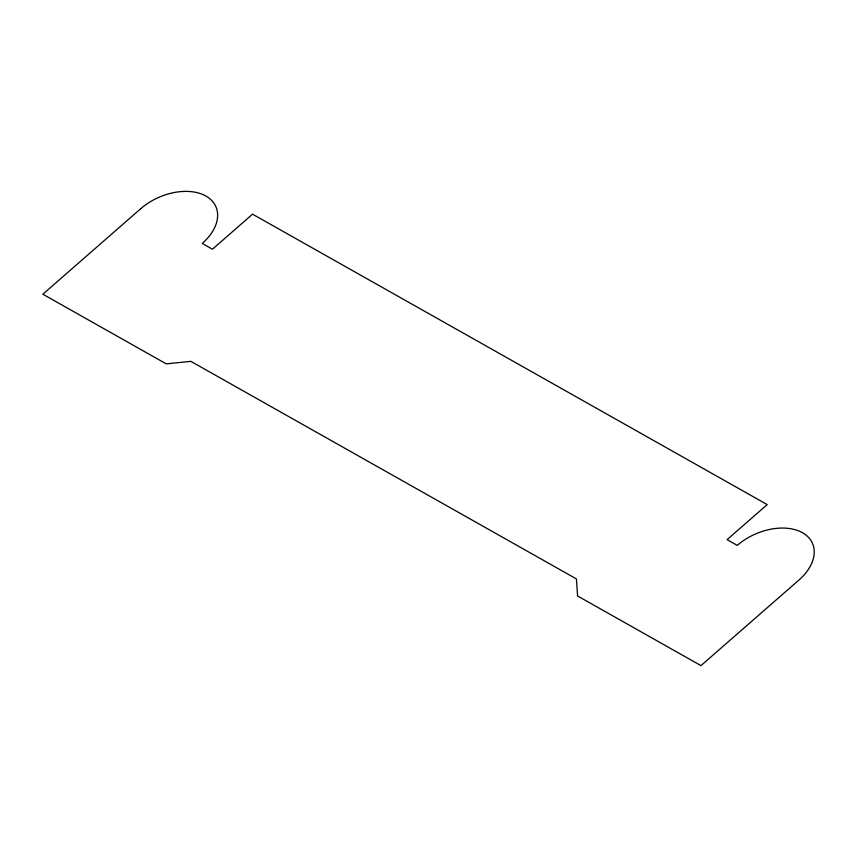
<?xml version="1.0" encoding="UTF-8"?>
<svg xmlns="http://www.w3.org/2000/svg" width="857" height="857" viewBox="0 0 857 857"><rect width="100%" height="100%" fill="white"/><g stroke="black" fill="none" stroke-linecap="round" stroke-linejoin="round"><path stroke-width="1.29" d="M140.709 208.722L42.85 294.219L166.247 363.861L190.865 361.354L576.407 578.925L577.575 595.979L700.972 665.621L798.842 580.125A48.463 31.409 -23.6 0 0 802.473 532.711A48.463 31.409 -23.6 0 0 737.299 545.395L727.1 539.642L767.208 504.602L252.547 214.175L212.45 249.205L202.252 243.452A48.463 31.409 -23.6 0 0 205.884 196.039A48.463 31.409 -23.6 0 0 140.709 208.722"/></g></svg>
